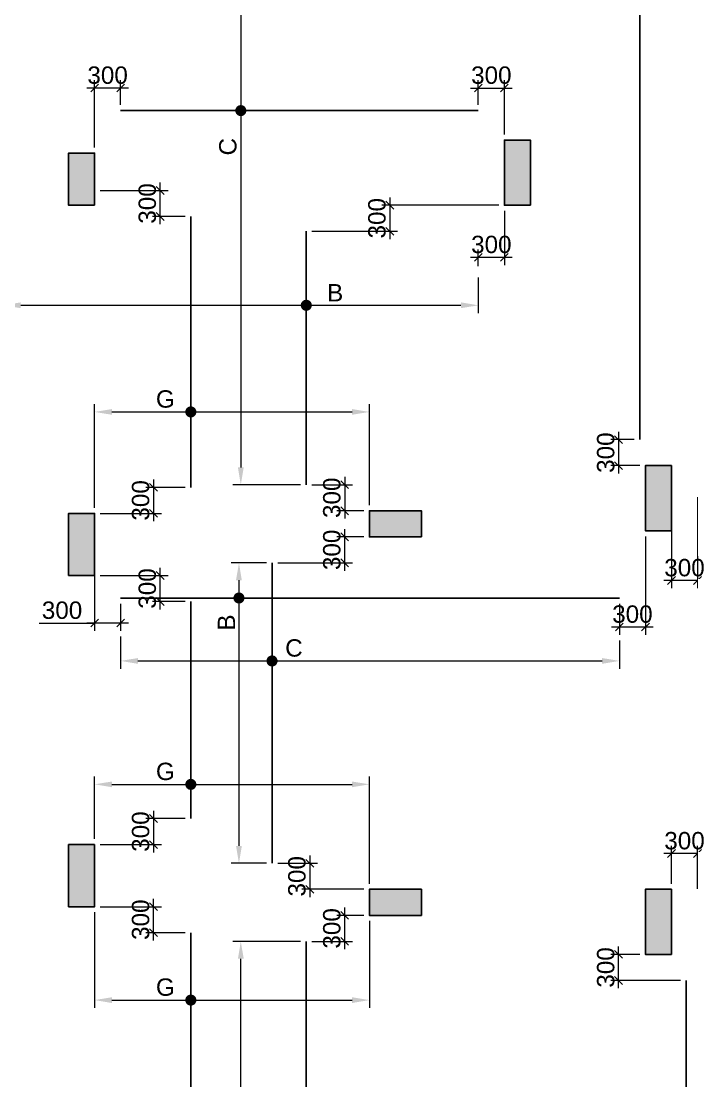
# Model space of a CAD drawing. Header units: millimetres. Extents: x 1123469 to 1883119, y -126924 to 196924.
# Drawn here: x 1805339 to 1813063, y 133482 to 145688 of the extents above; entities that cross this region are included whole.
import ezdxf

# ---------------------------------------------------------------- set-up
doc = ezdxf.new("R2010")
doc.units = ezdxf.units.MM
doc.header["$LTSCALE"] = 500
doc.header["$MEASUREMENT"] = 0
doc.header["$PDMODE"] = 34
doc.linetypes.add('CONTINOUS', pattern=[0])
doc.layers.get('Defpoints').update_dxf_attribs({"lineweight": 0})
for name, color, linetype in [('COL. DIM', 3, 'Continuous'), ('reinf.', 4, 'Continuous'), ('TOWER AREA COLUMN.', 6, 'Continuous')]:
    doc.layers.add(name, color=color, linetype=linetype)
for name, color, linetype, lineweight in [('CUT OUT', 1, 'Continuous', 13), ('dim-M', 1, 'Continuous', 15), ('S - SUNK', 251, 'Continuous', 0), ('TOWER COL HATCH', 253, 'Continuous', 20)]:
    doc.layers.add(name, color=color, linetype=linetype, lineweight=lineweight)
doc.styles.add('3mm', font='arial.ttf')
doc.dimstyles.new('PARAMVEER', dxfattribs={"dimtxt": 200, "dimasz": 100, "dimexe": 0, "dimexo": 25, "dimgap": 10, "dimtad": 1, "dimdec": 0, "dimrnd": 5, "dimzin": 0, "dimdsep": 46, "dimtxsty": '3mm', "dimblk": 'OBLIQUE', "dimcen": 0.09, "dimdle": 75, "dimclrd": 1, "dimclre": 1, "dimclrt": 3, "dimadec": 0, "dimazin": 0, "dimtfac": 1, "dimtdec": 0, "dimtmove": 1, "dimatfit": 3, "dimfxl": 100, "dimtolj": 1, "dimtzin": 0, "dimlwd": 18, "dimlwe": 5, "dimarcsym": 0})

# ---------------------------------------------------------------- blocks, each defined once
blk = doc.blocks.new('3tgra')
at = {"layer": 'TOWER COL HATCH'}
h = blk.add_hatch(color=253, dxfattribs=at)
h.dxf.hatch_style = 1
h.paths.add_polyline_path([(1370961, 80597), (1370661, 80597), (1370661, 81347), (1370961, 81347)])
h = blk.add_hatch(color=253, dxfattribs=at)
h.dxf.hatch_style = 1
h.paths.add_polyline_path([(1365941, 80597), (1365641, 80597), (1365641, 81197), (1365941, 81197)])
h = blk.add_hatch(color=253, dxfattribs=at)
h.dxf.hatch_style = 1
h.paths.add_polyline_path([(1372586, 76847), (1372286, 76847), (1372286, 77597), (1372586, 77597)])
h = blk.add_hatch(color=253, dxfattribs=at)
h.dxf.hatch_style = 1
h.paths.add_polyline_path([(1365941, 76332), (1365641, 76332), (1365641, 77047), (1365941, 77047)])
h = blk.add_hatch(color=253, dxfattribs=at)
h.dxf.hatch_style = 1
h.paths.add_polyline_path([(1369706, 76777), (1369706, 77077), (1369106, 77077), (1369106, 76777)])
h = blk.add_hatch(color=253, dxfattribs=at)
h.dxf.hatch_style = 1
h.paths.add_polyline_path([(1365941, 73232), (1365641, 73232), (1365641, 72517), (1365941, 72517)])
h = blk.add_hatch(color=253, dxfattribs=at)
h.dxf.hatch_style = 1
h.paths.add_polyline_path([(1369706, 72417), (1369706, 72717), (1369106, 72717), (1369106, 72417)])
h = blk.add_hatch(color=253, dxfattribs=at)
h.dxf.hatch_style = 1
h.paths.add_polyline_path([(1372586, 72717), (1372286, 72717), (1372286, 71967), (1372586, 71967)])
at = {"layer": 'TOWER AREA COLUMN.', "color": 4}
for points in [[(1370961, 80597), (1370661, 80597), (1370661, 81347), (1370961, 81347)], [(1365941, 80597), (1365641, 80597), (1365641, 81197), (1365941, 81197)], [(1372586, 76847), (1372286, 76847), (1372286, 77597), (1372586, 77597)], [(1365941, 76332), (1365641, 76332), (1365641, 77047), (1365941, 77047)], [(1369706, 76777), (1369706, 77077), (1369106, 77077), (1369106, 76777)], [(1365941, 73232), (1365641, 73232), (1365641, 72517), (1365941, 72517)], [(1369706, 72417), (1369706, 72717), (1369106, 72717), (1369106, 72417)], [(1372586, 72717), (1372286, 72717), (1372286, 71967), (1372586, 71967)]]:
    blk.add_lwpolyline(points, close=True, dxfattribs=at)
blk = doc.blocks.new('_Oblique')
at = {"color": 0, "linetype": 'ByBlock', "lineweight": -2}
blk.add_line((-0.5, -0.5), (0.5, 0.5), dxfattribs=at)
blk = doc.blocks.new('*D3220')
at = {"layer": 'COL. DIM', "color": 1, "linetype": 'CONTINOUS', "lineweight": 5, "ltscale": 10, "transparency": 16777216}
for p, q in [((1812401, 140868), (1812129, 140868)), ((1812464, 140568), (1812129, 140568))]:
    blk.add_line(p, q, dxfattribs=at)
at = {"layer": 'COL. DIM', "color": 1, "lineweight": 18, "ltscale": 10, "transparency": 16777216}
blk.add_line((1812219, 140958), (1812219, 140478), dxfattribs=at)
at = {"layer": 'Defpoints', "color": 0, "ltscale": 10, "transparency": 16777216}
for p in [(1812466, 140868), (1812219, 140568), (1812529, 140568)]:
    blk.add_point(p, dxfattribs=at)
at = {"layer": 'COL. DIM', "color": 1, "lineweight": 18, "ltscale": 10, "transparency": 16777216, "xscale": 90, "yscale": 90, "zscale": 90}
for p, rotation in [((1812219, 140868), 90), ((1812219, 140568), 270)]:
    blk.add_blockref('_Oblique', p, dxfattribs=dict(at, rotation=rotation))
at = {"layer": 'COL. DIM', "color": 3, "ltscale": 10, "transparency": 16777216, "insert": (1812072, 140718), "char_height": 200, "attachment_point": 5, "rotation": 90, "style": '3mm'}
blk.add_mtext('\\A1;300', dxfattribs=at)
blk = doc.blocks.new('*D3221')
at = {"layer": 'COL. DIM', "color": 1, "linetype": 'CONTINOUS', "lineweight": 5, "ltscale": 10, "transparency": 16777216}
for p, q in [((1806184, 144233), (1806184, 145008)), ((1806484, 144723), (1806484, 145008))]:
    blk.add_line(p, q, dxfattribs=at)
at = {"layer": 'COL. DIM', "color": 1, "lineweight": 18, "ltscale": 10, "transparency": 16777216}
blk.add_line((1806574, 144918), (1806094, 144918), dxfattribs=at)
at = {"layer": 'Defpoints', "color": 0, "ltscale": 10, "transparency": 16777216}
for p in [(1806184, 144918), (1806484, 144658), (1806184, 144168)]:
    blk.add_point(p, dxfattribs=at)
at = {"layer": 'COL. DIM', "color": 1, "lineweight": 18, "ltscale": 10, "transparency": 16777216, "xscale": 90, "yscale": 90, "zscale": 90, "rotation": 180}
blk.add_blockref('_Oblique', (1806184, 144918), dxfattribs=at)
at = {"layer": 'COL. DIM', "color": 1, "lineweight": 18, "ltscale": 10, "transparency": 16777216, "xscale": 90, "yscale": 90, "zscale": 90}
blk.add_blockref('_Oblique', (1806484, 144918), dxfattribs=at)
at = {"layer": 'COL. DIM', "color": 3, "ltscale": 10, "transparency": 16777216, "insert": (1806334, 145065), "char_height": 200, "attachment_point": 5, "style": '3mm'}
blk.add_mtext('\\A1;300', dxfattribs=at)
blk = doc.blocks.new('*D3222')
at = {"layer": 'COL. DIM', "color": 1, "linetype": 'CONTINOUS', "lineweight": 5, "ltscale": 10, "transparency": 16777216}
for p, q in [((1807877, 148578), (1807958, 148578)), ((1808557, 140348), (1807778, 140348))]:
    blk.add_line(p, q, dxfattribs=at)
at = {"layer": 'COL. DIM', "color": 1, "lineweight": 18, "ltscale": 10, "transparency": 16777216}
blk.add_line((1807868, 148378), (1807868, 140548), dxfattribs=at)
at = {"layer": 'COL. DIM', "color": 1, "ltscale": 10, "transparency": 16777216}
for points in [[(1807835, 148378), (1807902, 148378), (1807868, 148578)], [(1807835, 140548), (1807902, 140548), (1807868, 140348)]]:
    blk.add_solid(points, dxfattribs=at)
at = {"layer": 'Defpoints', "color": 0, "ltscale": 10, "transparency": 16777216}
for p in [(1807812, 148578), (1807868, 140348), (1808622, 140348)]:
    blk.add_point(p, dxfattribs=at)
at = {"layer": 'COL. DIM', "color": 3, "ltscale": 10, "transparency": 16777216, "insert": (1807720, 144242), "char_height": 200, "attachment_point": 5, "rotation": 90, "style": '3mm'}
blk.add_mtext('\\A1;C', dxfattribs=at)
blk = doc.blocks.new('*D3223')
at = {"layer": 'COL. DIM', "color": 1, "linetype": 'CONTINOUS', "lineweight": 5, "ltscale": 10, "transparency": 16777216}
for p, q in [((1810604, 144723), (1810604, 145008)), ((1810904, 144383), (1810904, 145008))]:
    blk.add_line(p, q, dxfattribs=at)
at = {"layer": 'COL. DIM', "color": 1, "lineweight": 18, "ltscale": 10, "transparency": 16777216}
blk.add_line((1810514, 144918), (1810994, 144918), dxfattribs=at)
at = {"layer": 'Defpoints', "color": 0, "ltscale": 10, "transparency": 16777216}
for p in [(1810904, 144918), (1810604, 144658), (1810904, 144318)]:
    blk.add_point(p, dxfattribs=at)
at = {"layer": 'COL. DIM', "color": 1, "lineweight": 18, "ltscale": 10, "transparency": 16777216, "xscale": 90, "yscale": 90, "zscale": 90, "rotation": 180}
blk.add_blockref('_Oblique', (1810604, 144918), dxfattribs=at)
at = {"layer": 'COL. DIM', "color": 1, "lineweight": 18, "ltscale": 10, "transparency": 16777216, "xscale": 90, "yscale": 90, "zscale": 90}
blk.add_blockref('_Oblique', (1810904, 144918), dxfattribs=at)
at = {"layer": 'COL. DIM', "color": 3, "ltscale": 10, "transparency": 16777216, "insert": (1810754, 145065), "char_height": 200, "attachment_point": 5, "style": '3mm'}
blk.add_mtext('\\A1;300', dxfattribs=at)
blk = doc.blocks.new('*D3224')
at = {"layer": 'COL. DIM', "color": 1, "linetype": 'CONTINOUS', "lineweight": 5, "ltscale": 10, "transparency": 16777216}
for p, q in [((1813129, 140206), (1813129, 139155)), ((1812829, 139889), (1812829, 139155))]:
    blk.add_line(p, q, dxfattribs=at)
at = {"layer": 'COL. DIM', "color": 1, "lineweight": 18, "ltscale": 10, "transparency": 16777216}
blk.add_line((1813219, 139245), (1812739, 139245), dxfattribs=at)
at = {"layer": 'Defpoints', "color": 0, "ltscale": 10, "transparency": 16777216}
for p in [(1813129, 140271), (1812829, 139954), (1812829, 139245)]:
    blk.add_point(p, dxfattribs=at)
at = {"layer": 'COL. DIM', "color": 1, "lineweight": 18, "ltscale": 10, "transparency": 16777216, "xscale": 90, "yscale": 90, "zscale": 90, "rotation": 180}
blk.add_blockref('_Oblique', (1812829, 139245), dxfattribs=at)
at = {"layer": 'COL. DIM', "color": 1, "lineweight": 18, "ltscale": 10, "transparency": 16777216, "xscale": 90, "yscale": 90, "zscale": 90}
blk.add_blockref('_Oblique', (1813129, 139245), dxfattribs=at)
at = {"layer": 'COL. DIM', "color": 3, "ltscale": 10, "transparency": 16777216, "insert": (1812979, 139392), "char_height": 200, "attachment_point": 5, "style": '3mm'}
blk.add_mtext('\\A1;300', dxfattribs=at)
blk = doc.blocks.new('*D3228')
at = {"layer": 'COL. DIM', "color": 1, "linetype": 'CONTINOUS', "lineweight": 5, "ltscale": 10, "transparency": 16777216}
for p, q in [((1806184, 139383), (1806184, 138665)), ((1806484, 138978), (1806484, 138665))]:
    blk.add_line(p, q, dxfattribs=at)
at = {"layer": 'COL. DIM', "color": 1, "lineweight": 18, "ltscale": 10, "transparency": 16777216}
for p, q in [((1805544, 138755), (1806184, 138755)), ((1806574, 138755), (1806094, 138755))]:
    blk.add_line(p, q, dxfattribs=at)
at = {"layer": 'Defpoints', "color": 0, "ltscale": 10, "transparency": 16777216}
for p in [(1806184, 139448), (1806484, 139043), (1806184, 138755)]:
    blk.add_point(p, dxfattribs=at)
at = {"layer": 'COL. DIM', "color": 1, "lineweight": 18, "ltscale": 10, "transparency": 16777216, "xscale": 90, "yscale": 90, "zscale": 90, "rotation": 180}
blk.add_blockref('_Oblique', (1806184, 138755), dxfattribs=at)
at = {"layer": 'COL. DIM', "color": 1, "lineweight": 18, "ltscale": 10, "transparency": 16777216, "xscale": 90, "yscale": 90, "zscale": 90}
blk.add_blockref('_Oblique', (1806484, 138755), dxfattribs=at)
at = {"layer": 'COL. DIM', "color": 3, "ltscale": 10, "transparency": 16777216, "insert": (1805809, 138902), "char_height": 200, "attachment_point": 5, "style": '3mm'}
blk.add_mtext('\\A1;300', dxfattribs=at)
blk = doc.blocks.new('*D3229')
at = {"layer": 'COL. DIM', "color": 1, "linetype": 'CONTINOUS', "lineweight": 5, "ltscale": 10, "transparency": 16777216}
for p, q in [((1808163, 139448), (1807757, 139448)), ((1808163, 135988), (1807757, 135988))]:
    blk.add_line(p, q, dxfattribs=at)
at = {"layer": 'COL. DIM', "color": 1, "lineweight": 18, "ltscale": 10, "transparency": 16777216}
blk.add_line((1807847, 139248), (1807847, 136188), dxfattribs=at)
at = {"layer": 'COL. DIM', "color": 1, "ltscale": 10, "transparency": 16777216}
for points in [[(1807813, 139248), (1807880, 139248), (1807847, 139448)], [(1807813, 136188), (1807880, 136188), (1807847, 135988)]]:
    blk.add_solid(points, dxfattribs=at)
at = {"layer": 'Defpoints', "color": 0, "ltscale": 10, "transparency": 16777216}
for p in [(1808228, 139448), (1807847, 135988), (1808228, 135988)]:
    blk.add_point(p, dxfattribs=at)
at = {"layer": 'COL. DIM', "color": 3, "ltscale": 10, "transparency": 16777216, "insert": (1807702, 138761), "char_height": 200, "attachment_point": 5, "rotation": 90, "style": '3mm'}
blk.add_mtext('\\A1;B', dxfattribs=at)
blk = doc.blocks.new('*D3230')
at = {"layer": 'COL. DIM', "color": 1, "linetype": 'CONTINOUS', "lineweight": 5, "ltscale": 10, "transparency": 16777216}
for p, q in [((1812529, 139753), (1812529, 138620)), ((1812229, 138978), (1812229, 138620))]:
    blk.add_line(p, q, dxfattribs=at)
at = {"layer": 'COL. DIM', "color": 1, "lineweight": 18, "ltscale": 10, "transparency": 16777216}
blk.add_line((1812139, 138710), (1812619, 138710), dxfattribs=at)
at = {"layer": 'Defpoints', "color": 0, "ltscale": 10, "transparency": 16777216}
for p in [(1812529, 139818), (1812229, 139043), (1812529, 138710)]:
    blk.add_point(p, dxfattribs=at)
at = {"layer": 'COL. DIM', "color": 1, "lineweight": 18, "ltscale": 10, "transparency": 16777216, "xscale": 90, "yscale": 90, "zscale": 90, "rotation": 180}
blk.add_blockref('_Oblique', (1812229, 138710), dxfattribs=at)
at = {"layer": 'COL. DIM', "color": 1, "lineweight": 18, "ltscale": 10, "transparency": 16777216, "xscale": 90, "yscale": 90, "zscale": 90}
blk.add_blockref('_Oblique', (1812529, 138710), dxfattribs=at)
at = {"layer": 'COL. DIM', "color": 3, "ltscale": 10, "transparency": 16777216, "insert": (1812379, 138857), "char_height": 200, "attachment_point": 5, "style": '3mm'}
blk.add_mtext('\\A1;300', dxfattribs=at)
blk = doc.blocks.new('*D3233')
at = {"layer": 'COL. DIM', "color": 1, "lineweight": 18, "ltscale": 10, "transparency": 16777216}
blk.add_line((1812219, 134548), (1812219, 135028), dxfattribs=at)
at = {"layer": 'COL. DIM', "color": 1, "linetype": 'CONTINOUS', "lineweight": 5, "ltscale": 10, "transparency": 16777216}
for p, q in [((1812464, 134938), (1812129, 134938)), ((1812933, 134638), (1812129, 134638))]:
    blk.add_line(p, q, dxfattribs=at)
at = {"layer": 'Defpoints', "color": 0, "ltscale": 10, "transparency": 16777216}
for p in [(1812219, 134938), (1812529, 134938), (1812998, 134638)]:
    blk.add_point(p, dxfattribs=at)
at = {"layer": 'COL. DIM', "color": 1, "lineweight": 18, "ltscale": 10, "transparency": 16777216, "xscale": 90, "yscale": 90, "zscale": 90}
for p, rotation in [((1812219, 134938), 90), ((1812219, 134638), 270)]:
    blk.add_blockref('_Oblique', p, dxfattribs=dict(at, rotation=rotation))
at = {"layer": 'COL. DIM', "color": 3, "ltscale": 10, "transparency": 16777216, "insert": (1812072, 134788), "char_height": 200, "attachment_point": 5, "rotation": 90, "style": '3mm'}
blk.add_mtext('\\A1;300', dxfattribs=at)
blk = doc.blocks.new('*D3238')
at = {"layer": 'COL. DIM', "color": 1, "lineweight": 18, "ltscale": 10, "transparency": 16777216}
blk.add_line((1813219, 136100), (1812739, 136100), dxfattribs=at)
at = {"layer": 'COL. DIM', "color": 1, "linetype": 'CONTINOUS', "lineweight": 5, "ltscale": 10, "transparency": 16777216}
for p, q in [((1812829, 135753), (1812829, 136190)), ((1813129, 135695), (1813129, 136190))]:
    blk.add_line(p, q, dxfattribs=at)
at = {"layer": 'Defpoints', "color": 0, "ltscale": 10, "transparency": 16777216}
for p in [(1812829, 136100), (1812829, 135688), (1813129, 135630)]:
    blk.add_point(p, dxfattribs=at)
at = {"layer": 'COL. DIM', "color": 1, "lineweight": 18, "ltscale": 10, "transparency": 16777216, "xscale": 90, "yscale": 90, "zscale": 90, "rotation": 180}
blk.add_blockref('_Oblique', (1812829, 136100), dxfattribs=at)
at = {"layer": 'COL. DIM', "color": 1, "lineweight": 18, "ltscale": 10, "transparency": 16777216, "xscale": 90, "yscale": 90, "zscale": 90}
blk.add_blockref('_Oblique', (1813129, 136100), dxfattribs=at)
at = {"layer": 'COL. DIM', "color": 3, "ltscale": 10, "transparency": 16777216, "insert": (1812979, 136247), "char_height": 200, "attachment_point": 5, "style": '3mm'}
blk.add_mtext('\\A1;300', dxfattribs=at)
blk = doc.blocks.new('*D3556')
at = {"layer": 'COL. DIM', "color": 1, "linetype": 'CONTINOUS', "lineweight": 5, "ltscale": 10, "transparency": 16777216}
for p, q in [((1817864, 134658), (1817084, 134658)), ((1816402, 133688), (1817264, 133688))]:
    blk.add_line(p, q, dxfattribs=at)
at = {"layer": 'COL. DIM', "color": 1, "lineweight": 18, "ltscale": 10, "transparency": 16777216}
blk.add_line((1817174, 134748), (1817174, 133598), dxfattribs=at)
at = {"layer": 'Defpoints', "color": 0, "ltscale": 10, "transparency": 16777216}
for p in [(1417088, 156599), (1417241, 156599), (1417241, 155194), (1817929, 134658), (1816337, 133688), (1817174, 133688)]:
    blk.add_point(p, dxfattribs=at)
at = {"layer": 'S - SUNK', "color": 1, "lineweight": 18, "ltscale": 10, "transparency": 16777216}
blk.add_line((1417088, 155119), (1417088, 156674), dxfattribs=at)
at = {"layer": 'S - SUNK', "color": 1, "lineweight": 5, "ltscale": 10, "transparency": 16777216}
for p, q in [((1417088, 156599), (1417088, 156599)), ((1417088, 155194), (1417088, 155194))]:
    blk.add_line(p, q, dxfattribs=at)
at = {"layer": 'COL. DIM', "color": 1, "lineweight": 18, "ltscale": 10, "transparency": 16777216, "xscale": 90, "yscale": 90, "zscale": 90}
for p, rotation in [((1817174, 134658), 90), ((1817174, 133688), 270)]:
    blk.add_blockref('_Oblique', p, dxfattribs=dict(at, rotation=rotation))
at = {"layer": 'S - SUNK', "color": 1, "lineweight": 18, "ltscale": 10, "transparency": 16777216, "xscale": 100, "yscale": 100, "zscale": 100}
for p, rotation in [((1417088, 156599), 90), ((1417088, 155194), 270)]:
    blk.add_blockref('_Oblique', p, dxfattribs=dict(at, rotation=rotation))
at = {"layer": 'COL. DIM', "color": 3, "ltscale": 10, "transparency": 16777216, "insert": (1817027, 134173), "char_height": 200, "attachment_point": 5, "rotation": 90, "style": '3mm'}
blk.add_mtext('\\A1;970', dxfattribs=at)
at = {"layer": 'S - SUNK', "color": 3, "ltscale": 10, "transparency": 16777216, "insert": (1416976, 155897), "char_height": 200, "attachment_point": 5, "rotation": 90, "style": '3mm'}
blk.add_mtext('\\A1;1405', dxfattribs=at)
blk = doc.blocks.new('*D3268')
at = {"layer": 'COL. DIM', "color": 1, "linetype": 'CONTINOUS', "lineweight": 5, "ltscale": 10, "transparency": 16777216}
for p, q in [((1805134, 143028), (1805134, 142325)), ((1810604, 142736), (1810604, 142325))]:
    blk.add_line(p, q, dxfattribs=at)
at = {"layer": 'COL. DIM', "color": 1, "lineweight": 18, "ltscale": 10, "transparency": 16777216}
blk.add_line((1805334, 142415), (1810404, 142415), dxfattribs=at)
at = {"layer": 'COL. DIM', "color": 1, "ltscale": 10, "transparency": 16777216}
for points in [[(1805334, 142449), (1805334, 142382), (1805134, 142415)], [(1810404, 142449), (1810404, 142382), (1810604, 142415)]]:
    blk.add_solid(points, dxfattribs=at)
at = {"layer": 'Defpoints', "color": 0, "ltscale": 10, "transparency": 16777216}
for p in [(1805134, 143093), (1810604, 142801), (1810604, 142415)]:
    blk.add_point(p, dxfattribs=at)
at = {"layer": 'COL. DIM', "color": 3, "ltscale": 10, "transparency": 16777216, "insert": (1808955, 142560), "char_height": 200, "width": 21.48, "attachment_point": 5, "style": '3mm'}
blk.add_mtext('\\A1;B', dxfattribs=at)
blk = doc.blocks.new('*D3274')
at = {"layer": 'COL. DIM', "color": 1, "linetype": 'CONTINOUS', "lineweight": 5, "ltscale": 10, "transparency": 16777216}
for p, q in [((1806484, 138600), (1806484, 138229)), ((1812229, 138555), (1812229, 138229))]:
    blk.add_line(p, q, dxfattribs=at)
at = {"layer": 'COL. DIM', "color": 1, "lineweight": 18, "ltscale": 10, "transparency": 16777216}
blk.add_line((1806684, 138319), (1812029, 138319), dxfattribs=at)
at = {"layer": 'COL. DIM', "color": 1, "ltscale": 10, "transparency": 16777216}
for points in [[(1806684, 138352), (1806684, 138285), (1806484, 138319)], [(1812029, 138352), (1812029, 138285), (1812229, 138319)]]:
    blk.add_solid(points, dxfattribs=at)
at = {"layer": 'Defpoints', "color": 0, "ltscale": 10, "transparency": 16777216}
for p in [(1806484, 138665), (1812229, 138620), (1812229, 138319)]:
    blk.add_point(p, dxfattribs=at)
at = {"layer": 'COL. DIM', "color": 3, "ltscale": 10, "transparency": 16777216, "insert": (1808480, 138467), "char_height": 200, "width": 21.48, "attachment_point": 5, "style": '3mm'}
blk.add_mtext('\\A1;C', dxfattribs=at)
blk = doc.blocks.new('*D3335')
at = {"layer": 'COL. DIM', "color": 1, "linetype": 'CONTINOUS', "lineweight": 5, "ltscale": 10, "transparency": 16777216}
for p, q in [((1810839, 143568), (1809494, 143568)), ((1808687, 143268), (1809674, 143268))]:
    blk.add_line(p, q, dxfattribs=at)
at = {"layer": 'COL. DIM', "color": 1, "lineweight": 18, "ltscale": 10, "transparency": 16777216}
blk.add_line((1809584, 143658), (1809584, 143178), dxfattribs=at)
at = {"layer": 'Defpoints', "color": 0, "ltscale": 10, "transparency": 16777216}
for p in [(1810904, 143568), (1808622, 143268), (1809584, 143268)]:
    blk.add_point(p, dxfattribs=at)
at = {"layer": 'COL. DIM', "color": 1, "lineweight": 18, "ltscale": 10, "transparency": 16777216, "xscale": 90, "yscale": 90, "zscale": 90}
for p, rotation in [((1809584, 143568), 90), ((1809584, 143268), 270)]:
    blk.add_blockref('_Oblique', p, dxfattribs=dict(at, rotation=rotation))
at = {"layer": 'COL. DIM', "color": 3, "ltscale": 10, "transparency": 16777216, "insert": (1809437, 143418), "char_height": 200, "attachment_point": 5, "rotation": 90, "style": '3mm'}
blk.add_mtext('\\A1;300', dxfattribs=at)
blk = doc.blocks.new('*D3336')
at = {"layer": 'COL. DIM', "color": 1, "linetype": 'CONTINOUS', "lineweight": 5, "ltscale": 10, "transparency": 16777216}
for p, q in [((1806184, 136268), (1806184, 136987)), ((1809349, 135753), (1809349, 136987))]:
    blk.add_line(p, q, dxfattribs=at)
at = {"layer": 'COL. DIM', "color": 1, "lineweight": 18, "ltscale": 10, "transparency": 16777216}
blk.add_line((1806384, 136897), (1809149, 136897), dxfattribs=at)
at = {"layer": 'COL. DIM', "color": 1, "ltscale": 10, "transparency": 16777216}
for points in [[(1806384, 136930), (1806384, 136864), (1806184, 136897)], [(1809149, 136930), (1809149, 136864), (1809349, 136897)]]:
    blk.add_solid(points, dxfattribs=at)
at = {"layer": 'Defpoints', "color": 0, "ltscale": 10, "transparency": 16777216}
for p in [(1809349, 136897), (1806184, 136203), (1809349, 135688)]:
    blk.add_point(p, dxfattribs=at)
at = {"layer": 'COL. DIM', "color": 3, "ltscale": 10, "transparency": 16777216, "insert": (1806999, 137045), "char_height": 200, "width": 21.48, "attachment_point": 5, "style": '3mm'}
blk.add_mtext('\\A1;G', dxfattribs=at)
blk = doc.blocks.new('*D3337')
at = {"layer": 'COL. DIM', "color": 1, "lineweight": 18, "ltscale": 10, "transparency": 16777216}
blk.add_line((1806863, 136593), (1806863, 136113), dxfattribs=at)
at = {"layer": 'COL. DIM', "color": 1, "linetype": 'CONTINOUS', "lineweight": 5, "ltscale": 10, "transparency": 16777216}
for p, q in [((1807228, 136503), (1806773, 136503)), ((1806249, 136203), (1806953, 136203))]:
    blk.add_line(p, q, dxfattribs=at)
at = {"layer": 'Defpoints', "color": 0, "ltscale": 10, "transparency": 16777216}
for p in [(1807293, 136503), (1806184, 136203), (1806863, 136203)]:
    blk.add_point(p, dxfattribs=at)
at = {"layer": 'COL. DIM', "color": 1, "lineweight": 18, "ltscale": 10, "transparency": 16777216, "xscale": 90, "yscale": 90, "zscale": 90}
for p, rotation in [((1806863, 136503), 90), ((1806863, 136203), 270)]:
    blk.add_blockref('_Oblique', p, dxfattribs=dict(at, rotation=rotation))
at = {"layer": 'COL. DIM', "color": 3, "ltscale": 10, "transparency": 16777216, "insert": (1806715, 136353), "char_height": 200, "attachment_point": 5, "rotation": 90, "style": '3mm'}
blk.add_mtext('\\A1;300', dxfattribs=at)
blk = doc.blocks.new('*D3338')
at = {"layer": 'COL. DIM', "color": 1, "lineweight": 18, "ltscale": 10, "transparency": 16777216}
blk.add_line((1806940, 138913), (1806940, 139393), dxfattribs=at)
at = {"layer": 'COL. DIM', "color": 1, "linetype": 'CONTINOUS', "lineweight": 5, "ltscale": 10, "transparency": 16777216}
for p, q in [((1806249, 139303), (1807030, 139303)), ((1807228, 139003), (1806850, 139003))]:
    blk.add_line(p, q, dxfattribs=at)
at = {"layer": 'Defpoints', "color": 0, "ltscale": 10, "transparency": 16777216}
for p in [(1806184, 139303), (1806940, 139303), (1807293, 139003)]:
    blk.add_point(p, dxfattribs=at)
at = {"layer": 'COL. DIM', "color": 1, "lineweight": 18, "ltscale": 10, "transparency": 16777216, "xscale": 90, "yscale": 90, "zscale": 90}
for p, rotation in [((1806940, 139303), 90), ((1806940, 139003), 270)]:
    blk.add_blockref('_Oblique', p, dxfattribs=dict(at, rotation=rotation))
at = {"layer": 'COL. DIM', "color": 3, "ltscale": 10, "transparency": 16777216, "insert": (1806792, 139153), "char_height": 200, "attachment_point": 5, "rotation": 90, "style": '3mm'}
blk.add_mtext('\\A1;300', dxfattribs=at)
blk = doc.blocks.new('*D3339')
at = {"layer": 'COL. DIM', "color": 1, "linetype": 'CONTINOUS', "lineweight": 5, "ltscale": 10, "transparency": 16777216}
for p, q in [((1806184, 140083), (1806184, 141277)), ((1809349, 140113), (1809349, 141277))]:
    blk.add_line(p, q, dxfattribs=at)
at = {"layer": 'COL. DIM', "color": 1, "lineweight": 18, "ltscale": 10, "transparency": 16777216}
blk.add_line((1806384, 141187), (1809149, 141187), dxfattribs=at)
at = {"layer": 'COL. DIM', "color": 1, "ltscale": 10, "transparency": 16777216}
for points in [[(1806384, 141220), (1806384, 141154), (1806184, 141187)], [(1809149, 141220), (1809149, 141154), (1809349, 141187)]]:
    blk.add_solid(points, dxfattribs=at)
at = {"layer": 'Defpoints', "color": 0, "ltscale": 10, "transparency": 16777216}
for p in [(1809349, 141187), (1806184, 140018), (1809349, 140048)]:
    blk.add_point(p, dxfattribs=at)
at = {"layer": 'COL. DIM', "color": 3, "ltscale": 10, "transparency": 16777216, "insert": (1806999, 141335), "char_height": 200, "width": 21.48, "attachment_point": 5, "style": '3mm'}
blk.add_mtext('\\A1;G', dxfattribs=at)
blk = doc.blocks.new('*D3340')
at = {"layer": 'COL. DIM', "color": 1, "lineweight": 18, "ltscale": 10, "transparency": 16777216}
blk.add_line((1806863, 140408), (1806863, 139928), dxfattribs=at)
at = {"layer": 'COL. DIM', "color": 1, "linetype": 'CONTINOUS', "lineweight": 5, "ltscale": 10, "transparency": 16777216}
for p, q in [((1807228, 140318), (1806773, 140318)), ((1806249, 140018), (1806953, 140018))]:
    blk.add_line(p, q, dxfattribs=at)
at = {"layer": 'Defpoints', "color": 0, "ltscale": 10, "transparency": 16777216}
for p in [(1807293, 140318), (1806184, 140018), (1806863, 140018)]:
    blk.add_point(p, dxfattribs=at)
at = {"layer": 'COL. DIM', "color": 1, "lineweight": 18, "ltscale": 10, "transparency": 16777216, "xscale": 90, "yscale": 90, "zscale": 90}
for p, rotation in [((1806863, 140318), 90), ((1806863, 140018), 270)]:
    blk.add_blockref('_Oblique', p, dxfattribs=dict(at, rotation=rotation))
at = {"layer": 'COL. DIM', "color": 3, "ltscale": 10, "transparency": 16777216, "insert": (1806715, 140168), "char_height": 200, "attachment_point": 5, "rotation": 90, "style": '3mm'}
blk.add_mtext('\\A1;300', dxfattribs=at)
blk = doc.blocks.new('*D3341')
at = {"layer": 'COL. DIM', "color": 1, "lineweight": 18, "ltscale": 10, "transparency": 16777216}
blk.add_line((1806940, 143348), (1806940, 143828), dxfattribs=at)
at = {"layer": 'COL. DIM', "color": 1, "linetype": 'CONTINOUS', "lineweight": 5, "ltscale": 10, "transparency": 16777216}
for p, q in [((1806249, 143738), (1807030, 143738)), ((1807228, 143438), (1806850, 143438))]:
    blk.add_line(p, q, dxfattribs=at)
at = {"layer": 'Defpoints', "color": 0, "ltscale": 10, "transparency": 16777216}
for p in [(1806184, 143738), (1806940, 143738), (1807293, 143438)]:
    blk.add_point(p, dxfattribs=at)
at = {"layer": 'COL. DIM', "color": 1, "lineweight": 18, "ltscale": 10, "transparency": 16777216, "xscale": 90, "yscale": 90, "zscale": 90}
for p, rotation in [((1806940, 143738), 90), ((1806940, 143438), 270)]:
    blk.add_blockref('_Oblique', p, dxfattribs=dict(at, rotation=rotation))
at = {"layer": 'COL. DIM', "color": 3, "ltscale": 10, "transparency": 16777216, "insert": (1806792, 143588), "char_height": 200, "attachment_point": 5, "rotation": 90, "style": '3mm'}
blk.add_mtext('\\A1;300', dxfattribs=at)
blk = doc.blocks.new('*D3342')
at = {"layer": 'COL. DIM', "color": 1, "lineweight": 18, "ltscale": 10, "transparency": 16777216}
blk.add_line((1809065, 140438), (1809065, 139958), dxfattribs=at)
at = {"layer": 'COL. DIM', "color": 1, "linetype": 'CONTINOUS', "lineweight": 5, "ltscale": 10, "transparency": 16777216}
for p, q in [((1808687, 140348), (1809155, 140348)), ((1809284, 140048), (1808975, 140048))]:
    blk.add_line(p, q, dxfattribs=at)
at = {"layer": 'Defpoints', "color": 0, "ltscale": 10, "transparency": 16777216}
for p in [(1808622, 140348), (1809065, 140048), (1809349, 140048)]:
    blk.add_point(p, dxfattribs=at)
at = {"layer": 'COL. DIM', "color": 1, "lineweight": 18, "ltscale": 10, "transparency": 16777216, "xscale": 90, "yscale": 90, "zscale": 90}
for p, rotation in [((1809065, 140348), 90), ((1809065, 140048), 270)]:
    blk.add_blockref('_Oblique', p, dxfattribs=dict(at, rotation=rotation))
at = {"layer": 'COL. DIM', "color": 3, "ltscale": 10, "transparency": 16777216, "insert": (1808917, 140198), "char_height": 200, "attachment_point": 5, "rotation": 90, "style": '3mm'}
blk.add_mtext('\\A1;300', dxfattribs=at)
blk = doc.blocks.new('*D3344')
at = {"layer": 'COL. DIM', "color": 1, "linetype": 'CONTINOUS', "lineweight": 5, "ltscale": 10, "transparency": 16777216}
for p, q in [((1808557, 135088), (1807778, 135088)), ((1807877, 126928), (1807958, 126928))]:
    blk.add_line(p, q, dxfattribs=at)
at = {"layer": 'COL. DIM', "color": 1, "lineweight": 18, "ltscale": 10, "transparency": 16777216}
blk.add_line((1807868, 127128), (1807868, 134888), dxfattribs=at)
at = {"layer": 'COL. DIM', "color": 1, "ltscale": 10, "transparency": 16777216}
for points in [[(1807835, 134888), (1807902, 134888), (1807868, 135088)], [(1807835, 127128), (1807902, 127128), (1807868, 126928)]]:
    blk.add_solid(points, dxfattribs=at)
at = {"layer": 'Defpoints', "color": 0, "ltscale": 10, "transparency": 16777216}
for p in [(1807868, 135088), (1808622, 135088), (1807812, 126928)]:
    blk.add_point(p, dxfattribs=at)
at = {"layer": 'COL. DIM', "color": 3, "ltscale": 10, "transparency": 16777216, "insert": (1807720, 131143), "char_height": 200, "attachment_point": 5, "rotation": 90, "style": '3mm'}
blk.add_mtext('\\A1;C', dxfattribs=at)
blk = doc.blocks.new('*D3348')
at = {"layer": 'COL. DIM', "color": 1, "linetype": 'CONTINOUS', "lineweight": 5, "ltscale": 10, "transparency": 16777216}
for p, q in [((1806184, 135423), (1806184, 134322)), ((1809349, 135323), (1809349, 134322))]:
    blk.add_line(p, q, dxfattribs=at)
at = {"layer": 'COL. DIM', "color": 1, "lineweight": 18, "ltscale": 10, "transparency": 16777216}
blk.add_line((1806384, 134412), (1809149, 134412), dxfattribs=at)
at = {"layer": 'COL. DIM', "color": 1, "ltscale": 10, "transparency": 16777216}
for points in [[(1806384, 134445), (1806384, 134378), (1806184, 134412)], [(1809149, 134445), (1809149, 134378), (1809349, 134412)]]:
    blk.add_solid(points, dxfattribs=at)
at = {"layer": 'Defpoints', "color": 0, "ltscale": 10, "transparency": 16777216}
for p in [(1806184, 135488), (1809349, 135388), (1809349, 134412)]:
    blk.add_point(p, dxfattribs=at)
at = {"layer": 'COL. DIM', "color": 3, "ltscale": 10, "transparency": 16777216, "insert": (1806999, 134560), "char_height": 200, "width": 21.48, "attachment_point": 5, "style": '3mm'}
blk.add_mtext('\\A1;G', dxfattribs=at)
blk = doc.blocks.new('*D3349')
at = {"layer": 'COL. DIM', "color": 1, "linetype": 'CONTINOUS', "lineweight": 5, "ltscale": 10, "transparency": 16777216}
for p, q in [((1806249, 135488), (1806953, 135488)), ((1807228, 135188), (1806773, 135188))]:
    blk.add_line(p, q, dxfattribs=at)
at = {"layer": 'COL. DIM', "color": 1, "lineweight": 18, "ltscale": 10, "transparency": 16777216}
blk.add_line((1806863, 135098), (1806863, 135578), dxfattribs=at)
at = {"layer": 'Defpoints', "color": 0, "ltscale": 10, "transparency": 16777216}
for p in [(1806184, 135488), (1806863, 135488), (1807293, 135188)]:
    blk.add_point(p, dxfattribs=at)
at = {"layer": 'COL. DIM', "color": 1, "lineweight": 18, "ltscale": 10, "transparency": 16777216, "xscale": 90, "yscale": 90, "zscale": 90}
for p, rotation in [((1806863, 135488), 90), ((1806863, 135188), 270)]:
    blk.add_blockref('_Oblique', p, dxfattribs=dict(at, rotation=rotation))
at = {"layer": 'COL. DIM', "color": 3, "ltscale": 10, "transparency": 16777216, "insert": (1806715, 135338), "char_height": 200, "attachment_point": 5, "rotation": 90, "style": '3mm'}
blk.add_mtext('\\A1;300', dxfattribs=at)
blk = doc.blocks.new('*D3351')
at = {"layer": 'COL. DIM', "color": 1, "linetype": 'CONTINOUS', "lineweight": 5, "ltscale": 10, "transparency": 16777216}
for p, q in [((1809284, 135388), (1808975, 135388)), ((1808687, 135088), (1809155, 135088))]:
    blk.add_line(p, q, dxfattribs=at)
at = {"layer": 'COL. DIM', "color": 1, "lineweight": 18, "ltscale": 10, "transparency": 16777216}
blk.add_line((1809065, 134998), (1809065, 135478), dxfattribs=at)
at = {"layer": 'Defpoints', "color": 0, "ltscale": 10, "transparency": 16777216}
for p in [(1809065, 135388), (1809349, 135388), (1808622, 135088)]:
    blk.add_point(p, dxfattribs=at)
at = {"layer": 'COL. DIM', "color": 1, "lineweight": 18, "ltscale": 10, "transparency": 16777216, "xscale": 90, "yscale": 90, "zscale": 90}
for p, rotation in [((1809065, 135388), 90), ((1809065, 135088), 270)]:
    blk.add_blockref('_Oblique', p, dxfattribs=dict(at, rotation=rotation))
at = {"layer": 'COL. DIM', "color": 3, "ltscale": 10, "transparency": 16777216, "insert": (1808917, 135238), "char_height": 200, "attachment_point": 5, "rotation": 90, "style": '3mm'}
blk.add_mtext('\\A1;300', dxfattribs=at)
blk = doc.blocks.new('*D3352')
at = {"layer": 'COL. DIM', "color": 1, "lineweight": 18, "ltscale": 10, "transparency": 16777216}
blk.add_line((1809065, 139358), (1809065, 139838), dxfattribs=at)
at = {"layer": 'COL. DIM', "color": 1, "linetype": 'CONTINOUS', "lineweight": 5, "ltscale": 10, "transparency": 16777216}
for p, q in [((1809284, 139748), (1808975, 139748)), ((1808293, 139448), (1809155, 139448))]:
    blk.add_line(p, q, dxfattribs=at)
at = {"layer": 'Defpoints', "color": 0, "ltscale": 10, "transparency": 16777216}
for p in [(1809065, 139748), (1809349, 139748), (1808228, 139448)]:
    blk.add_point(p, dxfattribs=at)
at = {"layer": 'COL. DIM', "color": 1, "lineweight": 18, "ltscale": 10, "transparency": 16777216, "xscale": 90, "yscale": 90, "zscale": 90}
for p, rotation in [((1809065, 139748), 90), ((1809065, 139448), 270)]:
    blk.add_blockref('_Oblique', p, dxfattribs=dict(at, rotation=rotation))
at = {"layer": 'COL. DIM', "color": 3, "ltscale": 10, "transparency": 16777216, "insert": (1808917, 139598), "char_height": 200, "attachment_point": 5, "rotation": 90, "style": '3mm'}
blk.add_mtext('\\A1;300', dxfattribs=at)
blk = doc.blocks.new('*D3353')
at = {"layer": 'COL. DIM', "color": 1, "linetype": 'CONTINOUS', "lineweight": 5, "ltscale": 10, "transparency": 16777216}
for p, q in [((1808293, 135988), (1808753, 135988)), ((1809284, 135688), (1808573, 135688))]:
    blk.add_line(p, q, dxfattribs=at)
at = {"layer": 'COL. DIM', "color": 1, "lineweight": 18, "ltscale": 10, "transparency": 16777216}
blk.add_line((1808663, 136078), (1808663, 135598), dxfattribs=at)
at = {"layer": 'Defpoints', "color": 0, "ltscale": 10, "transparency": 16777216}
for p in [(1808228, 135988), (1808663, 135688), (1809349, 135688)]:
    blk.add_point(p, dxfattribs=at)
at = {"layer": 'COL. DIM', "color": 1, "lineweight": 18, "ltscale": 10, "transparency": 16777216, "xscale": 90, "yscale": 90, "zscale": 90}
for p, rotation in [((1808663, 135988), 90), ((1808663, 135688), 270)]:
    blk.add_blockref('_Oblique', p, dxfattribs=dict(at, rotation=rotation))
at = {"layer": 'COL. DIM', "color": 3, "ltscale": 10, "transparency": 16777216, "insert": (1808515, 135838), "char_height": 200, "attachment_point": 5, "rotation": 90, "style": '3mm'}
blk.add_mtext('\\A1;300', dxfattribs=at)
blk = doc.blocks.new('*D3385')
at = {"layer": 'COL. DIM', "color": 1, "linetype": 'CONTINOUS', "lineweight": 5, "ltscale": 10, "transparency": 16777216}
for p, q in [((1810904, 143503), (1810904, 142878)), ((1810604, 142866), (1810604, 143058))]:
    blk.add_line(p, q, dxfattribs=at)
at = {"layer": 'COL. DIM', "color": 1, "lineweight": 18, "ltscale": 10, "transparency": 16777216}
blk.add_line((1810514, 142968), (1810994, 142968), dxfattribs=at)
at = {"layer": 'Defpoints', "color": 0, "ltscale": 10, "transparency": 16777216}
for p in [(1810904, 143568), (1810904, 142968), (1810604, 142801)]:
    blk.add_point(p, dxfattribs=at)
at = {"layer": 'COL. DIM', "color": 1, "lineweight": 18, "ltscale": 10, "transparency": 16777216, "xscale": 90, "yscale": 90, "zscale": 90, "rotation": 180}
blk.add_blockref('_Oblique', (1810604, 142968), dxfattribs=at)
at = {"layer": 'COL. DIM', "color": 1, "lineweight": 18, "ltscale": 10, "transparency": 16777216, "xscale": 90, "yscale": 90, "zscale": 90}
blk.add_blockref('_Oblique', (1810904, 142968), dxfattribs=at)
at = {"layer": 'COL. DIM', "color": 3, "ltscale": 10, "transparency": 16777216, "insert": (1810754, 143115), "char_height": 200, "attachment_point": 5, "style": '3mm'}
blk.add_mtext('\\A1;300', dxfattribs=at)

msp = doc.modelspace()

# ---------------------------------------------------------------- linework, layer by layer
at = {"layer": 'dim-M', "color": 4, "ltscale": 10, "const_width": 63.8}
for points in [[(1807836.6, 144657.6, 1), (1807900.3, 144657.6, 1)], [(1808590.5, 142415.4, 1), (1808654.3, 142415.4, 1)], [(1807260.8, 141187, 1), (1807324.5, 141187, 1)], [(1807814.7, 139043.5, 1), (1807878.4, 139043.5, 1)], [(1808196.1, 138318.6, 1), (1808259.9, 138318.6, 1)], [(1807260.8, 136896.9, 1), (1807324.5, 136896.9, 1)], [(1807260.8, 134411.7, -1), (1807324.5, 134411.7, -1)]]:
    msp.add_lwpolyline(points, format="xyb", close=True, dxfattribs=at)
at = {"layer": 'reinf.', "color": 4, "ltscale": 10}
for p, q in [((1812465.6, 148577.9), (1812465.6, 140867.9)), ((1807292.6, 143438), (1807292.6, 140317.9)), ((1808622.4, 143267.9), (1808622.4, 140347.9)), ((1808228, 139447.9), (1808228, 135987.8)), ((1807292.6, 139002.9), (1807292.6, 136502.8)), ((1807292.6, 132067.6), (1807292.6, 135187.8)), ((1808622.4, 132237.8), (1808622.4, 135087.8)), ((1812997.6, 134637.8), (1812997.6, 126927.8))]:
    msp.add_line(p, q, dxfattribs=at)
at = {"layer": 'reinf.', "color": 4, "ltscale": 1.4}
for p, q in [((1806483.7, 144657.6), (1810603.7, 144657.6)), ((1806483.7, 139043.5), (1812228.6, 139043.5))]:
    msp.add_line(p, q, dxfattribs=at)

# ---------------------------------------------------------------- block references
at = {"layer": 'CUT OUT', "color": 4}
msp.add_blockref('3tgra', (440243, 62971), dxfattribs=at)

# ---------------------------------------------------------------- dimensions: what is measured, and where the dimension line sits
at = {"layer": 'COL. DIM', "color": 6, "ltscale": 10}
dim = msp.add_linear_dim(base=(1817173.9, 133687.8), p1=(1817928.7, 134657.8), p2=(1816337.2, 133687.8), angle=90, dimstyle='PARAMVEER', override={"dimasz": 90, "dimexe": 90, "dimexo": 65, "dimgap": 45, "dimpost": '\\X', "dimdle": 90, "dimfxl": 0.18, "dimarcsym": 1}, dxfattribs=at)
dim.commit()
dim.dimension.update_dxf_attribs({"geometry": '*D3556', "text_midpoint": (1817026.8, 134172.8)})
for base, p1, p2, angle, text, picture, middle in [((1807868.4, 140347.9), (1807812.4, 148577.9), (1808622.4, 140347.9), 90, 'C', '*D3222', (1807868.4, 144241.5)), ((1807846.6, 135987.8), (1808228, 139447.9), (1808228, 135987.8), 90, 'B', '*D3229', (1807846.6, 138760.6)), ((1807868.4, 135087.8), (1807812.4, 126927.8), (1808622.4, 135087.8), 270, 'C', '*D3344', (1807868.4, 131142.8))]:
    dim = msp.add_linear_dim(base=base, p1=p1, p2=p2, angle=angle, text=text, dimstyle='PARAMVEER', override={"dimasz": 200, "dimexe": 90, "dimexo": 65, "dimgap": 45, "dimpost": '\\X', "dimsah": 1, "dimdle": 90, "dimfxl": 0.18, "dimarcsym": 1}, dxfattribs=at)
    dim.commit()
    dim.dimension.update_dxf_attribs({"geometry": picture, "text_midpoint": middle, "dimtype": 160})
for base, p1, p2, angle, picture, middle in [((1806183.7, 144917.8), (1806483.7, 144657.6), (1806183.7, 144167.9), 180, '*D3221', (1806333.7, 144917.8)), ((1806939.6, 143738), (1807292.6, 143438), (1806183.7, 143738), 270, '*D3341', (1806939.6, 143588)), ((1809584.5, 143267.9), (1810903.7, 143567.9), (1808622.4, 143267.9), 90, '*D3335', (1809584.5, 143417.9)), ((1812219, 140567.9), (1812465.6, 140867.9), (1812528.6, 140567.9), 90, '*D3220', (1812219, 140717.9)), ((1806862.6, 140017.9), (1807292.6, 140317.9), (1806183.7, 140017.9), 90, '*D3340', (1806862.6, 140167.9)), ((1809064.5, 140047.9), (1808622.4, 140347.9), (1809348.7, 140047.9), 90, '*D3342', (1809064.5, 140197.9)), ((1812828.6, 139244.8), (1813128.6, 140271.2), (1812828.6, 139953.8), 180, '*D3224', (1812978.6, 139244.8)), ((1809064.5, 139747.9), (1808228, 139447.9), (1809348.7, 139747.9), 270, '*D3352', (1809064.5, 139597.9)), ((1806183.7, 138755), (1806483.7, 139043.5), (1806183.7, 139447.9), 180, '*D3228', (1805809, 138755)), ((1806939.6, 139302.9), (1807292.6, 139002.9), (1806183.7, 139302.9), 270, '*D3338', (1806939.6, 139152.9)), ((1806862.6, 136202.8), (1807292.6, 136502.8), (1806183.7, 136202.8), 90, '*D3337', (1806862.6, 136352.8)), ((1812828.6, 136099.8), (1813128.6, 135630.1), (1812828.6, 135687.8), 180, '*D3238', (1812978.6, 136099.8)), ((1808662.5, 135687.8), (1808228, 135987.8), (1809348.7, 135687.8), 90, '*D3353', (1808662.5, 135837.8)), ((1806862.6, 135487.8), (1807292.6, 135187.8), (1806183.7, 135487.8), 270, '*D3349', (1806862.6, 135337.8)), ((1809064.5, 135387.8), (1808622.4, 135087.8), (1809348.7, 135387.8), 270, '*D3351', (1809064.5, 135237.8)), ((1812219, 134937.8), (1812997.6, 134637.8), (1812528.6, 134937.8), 270, '*D3233', (1812219, 134787.8))]:
    dim = msp.add_linear_dim(base=base, p1=p1, p2=p2, angle=angle, dimstyle='PARAMVEER', override={"dimasz": 90, "dimexe": 90, "dimexo": 65, "dimgap": 45, "dimpost": '\\X', "dimdle": 90, "dimfxl": 0.18, "dimarcsym": 1}, dxfattribs=at)
    dim.commit()
    dim.dimension.update_dxf_attribs({"geometry": picture, "text_midpoint": middle, "dimtype": 160})
for base, p1, p2, picture, middle in [((1810903.7, 144917.8), (1810603.7, 144657.6), (1810903.7, 144317.9), '*D3223', (1810753.7, 144917.8)), ((1810903.7, 142968), (1810603.7, 142801), (1810903.7, 143567.9), '*D3385', (1810753.7, 142968)), ((1812528.6, 138710), (1812228.6, 139043.5), (1812528.6, 139817.9), '*D3230', (1812378.6, 138710))]:
    dim = msp.add_linear_dim(base=base, p1=p1, p2=p2, dimstyle='PARAMVEER', override={"dimasz": 90, "dimexe": 90, "dimexo": 65, "dimgap": 45, "dimpost": '\\X', "dimdle": 90, "dimfxl": 0.18, "dimarcsym": 1}, dxfattribs=at)
    dim.commit()
    dim.dimension.update_dxf_attribs({"geometry": picture, "text_midpoint": middle, "dimtype": 160})
for base, p1, p2, text, picture, middle in [((1810603.7, 142415.4), (1805133.7, 143093.3), (1810603.7, 142801), 'B', '*D3268', (1808955.4, 142415.4)), ((1809348.7, 141187), (1806183.7, 140017.9), (1809348.7, 140047.9), 'G', '*D3339', (1806998.7, 141187)), ((1812228.6, 138318.6), (1806483.7, 138665), (1812228.6, 138620), 'C', '*D3274', (1808479.5, 138318.6)), ((1809348.7, 136896.9), (1806183.7, 136202.8), (1809348.7, 135687.8), 'G', '*D3336', (1806998.7, 136896.9)), ((1809348.7, 134411.7), (1806183.7, 135487.8), (1809348.7, 135387.8), 'G', '*D3348', (1806998.7, 134411.7))]:
    dim = msp.add_linear_dim(base=base, p1=p1, p2=p2, text=text, dimstyle='PARAMVEER', override={"dimasz": 200, "dimexe": 90, "dimexo": 65, "dimgap": 45, "dimpost": '\\X', "dimsah": 1, "dimdle": 90, "dimfxl": 0.18, "dimarcsym": 1}, dxfattribs=at)
    dim.commit()
    dim.dimension.update_dxf_attribs({"geometry": picture, "text_midpoint": middle, "dimtype": 160})
at = {"layer": 'S - SUNK', "color": 4, "ltscale": 10}
dim = msp.add_linear_dim(base=(1417087.7, 156599.2), p1=(1417240.6, 155194.2), p2=(1417240.6, 156599.2), angle=90, dimstyle='PARAMVEER', override={"dimpost": '\\X', "dimfxl": 0.15, "dimfxlon": 1, "dimarcsym": 1}, dxfattribs=at)
dim.commit()
dim.dimension.update_dxf_attribs({"geometry": '*D3556', "text_midpoint": (1416975.6, 155896.7)})

doc.saveas('drawing.dxf')
